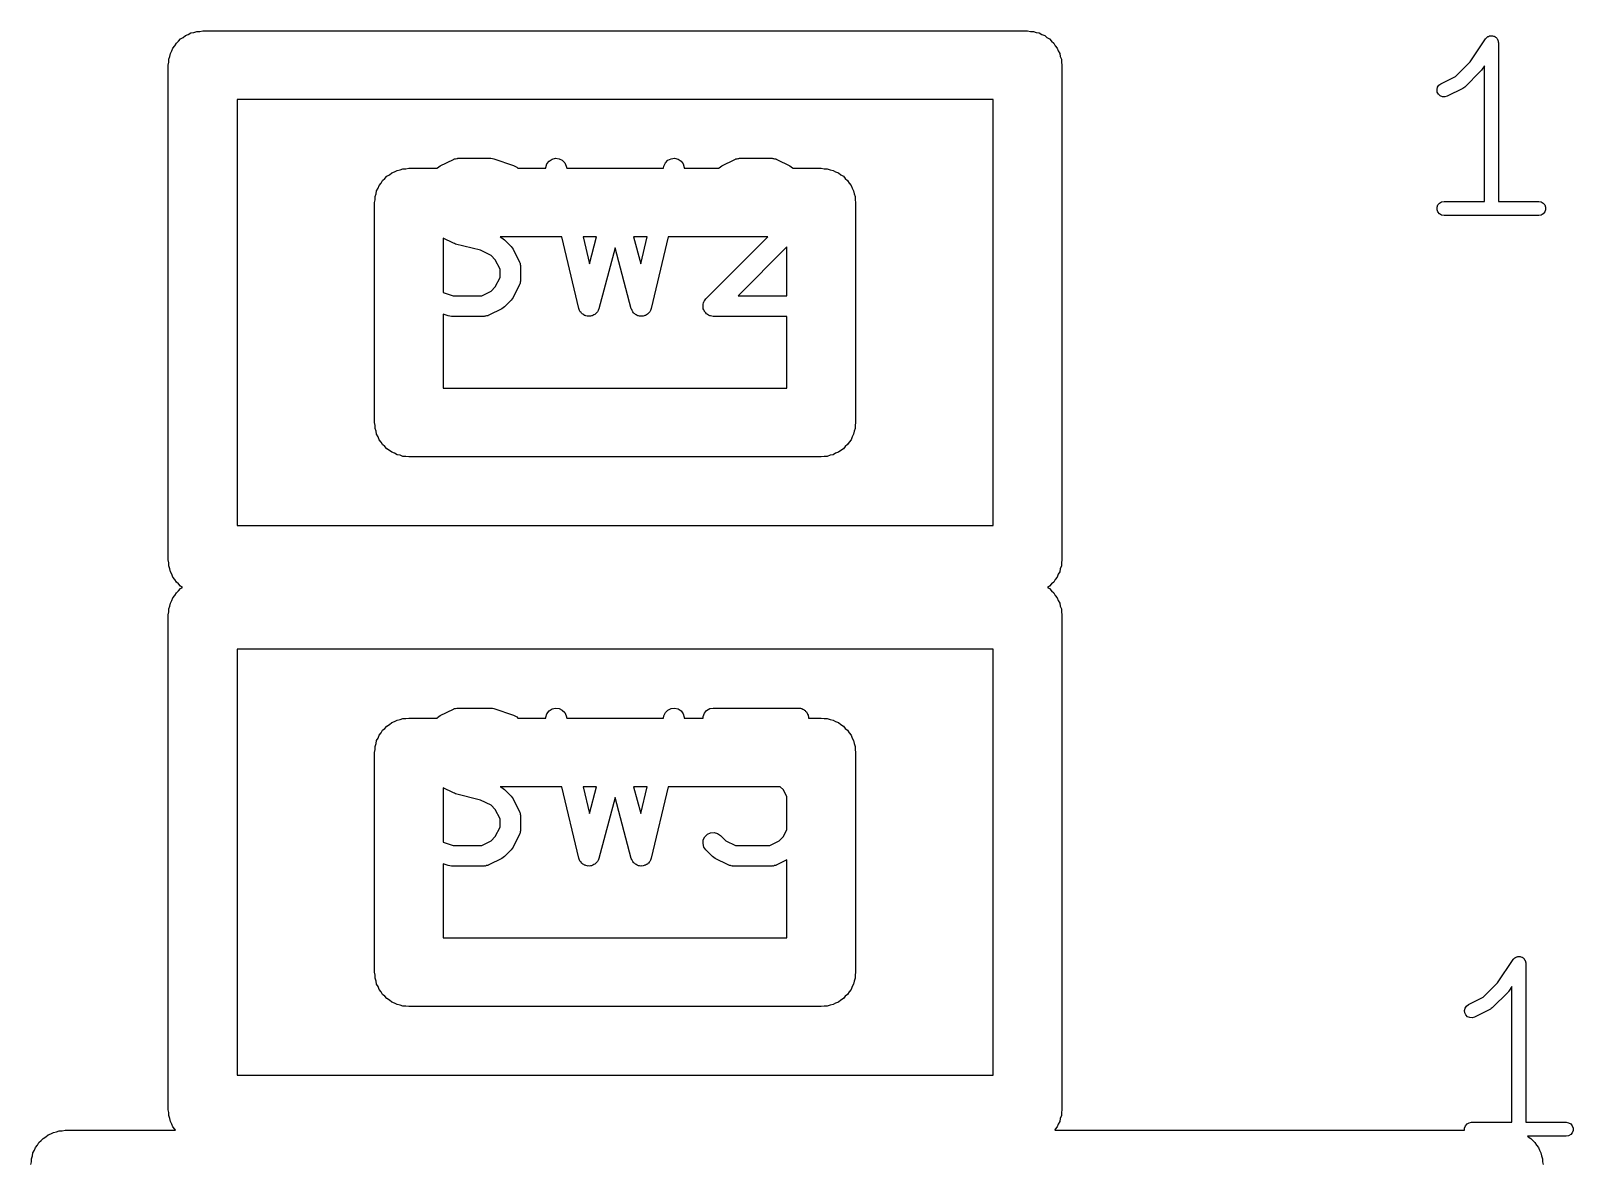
# Model space of a CAD drawing. Extents: x -2 to 76, y -93 to 7.
# Drawn here: x 0.25 to 11.47, y -64.18 to -55.95 of the extents above; entities that cross this region are included whole.
import ezdxf

# ---------------------------------------------------------------- set-up
doc = ezdxf.new("R2010")
doc.units = 0
doc.header["$MEASUREMENT"] = 0
doc.layers.add('BLACK', color=7, linetype='CONTINUOUS')

msp = doc.modelspace()

# ---------------------------------------------------------------- linework, layer by layer
at = {"layer": 'Black'}
for p, q in [((1.35825, -55.9976), (1.375, -55.9835)), ((1.375, -55.9835), (1.39555, -55.976)), ((1.39555, -55.976), (1.41449, -55.9651)), ((1.41449, -55.9651), (1.43603, -55.9613)), ((1.43603, -55.9613), (1.45659, -55.9538)), ((1.45659, -55.9538), (1.47846, -55.9538)), ((1.47846, -55.9538), (1.5, -55.95)), ((1.5, -55.95), (7.5, -55.95)), ((7.5, -55.95), (7.52154, -55.9538)), ((7.52154, -55.9538), (7.54341, -55.9538)), ((7.54341, -55.9538), (7.56397, -55.9613)), ((7.56397, -55.9613), (7.5855, -55.9651)), ((7.5855, -55.9651), (7.60445, -55.976)), ((7.60445, -55.976), (7.625, -55.9835)), ((7.625, -55.9835), (7.64175, -55.9976)), ((1.26508, -56.1145), (1.27601, -56.0956)), ((1.27601, -56.0956), (1.28349, -56.075)), ((1.28349, -56.075), (1.29755, -56.0582)), ((1.29755, -56.0582), (1.30849, -56.0393)), ((1.30849, -56.0393), (1.32524, -56.0252)), ((1.32524, -56.0252), (1.3393, -56.0085)), ((1.3393, -56.0085), (1.35825, -55.9976)), ((7.64175, -55.9976), (7.6607, -56.0085)), ((7.6607, -56.0085), (7.67476, -56.0252)), ((7.67476, -56.0252), (7.69151, -56.0393)), ((7.69151, -56.0393), (7.70245, -56.0582)), ((7.70245, -56.0582), (7.71651, -56.075)), ((7.71651, -56.075), (7.72399, -56.0956)), ((7.72399, -56.0956), (7.73492, -56.1145)), ((10.7201, -56.176), (10.8323, -56.0079)), ((10.8323, -56.0079), (10.8342, -56.0058)), ((10.8342, -56.0058), (10.8356, -56.0034)), ((10.8356, -56.0034), (10.8403, -55.9995)), ((10.8403, -55.9995), (10.8444, -55.9951)), ((10.8444, -55.9951), (10.847, -55.9939)), ((10.847, -55.9939), (10.8491, -55.9921)), ((10.8491, -55.9921), (10.8548, -55.99)), ((10.8548, -55.99), (10.8603, -55.9873)), ((10.8603, -55.9873), (10.8631, -55.987)), ((10.8631, -55.987), (10.8657, -55.986)), ((10.8657, -55.986), (10.8718, -55.986)), ((10.8718, -55.986), (10.8778, -55.9854)), ((10.8778, -55.9854), (10.8805, -55.986)), ((10.8805, -55.986), (10.8833, -55.986)), ((10.8833, -55.986), (10.889, -55.9881)), ((10.889, -55.9881), (10.8949, -55.9895)), ((10.8949, -55.9895), (10.8973, -55.9911)), ((10.8973, -55.9911), (10.8999, -55.9921)), ((10.8999, -55.9921), (10.9046, -55.996)), ((10.9046, -55.996), (10.9096, -55.9993)), ((10.9096, -55.9993), (10.9113, -56.0016)), ((10.9113, -56.0016), (10.9134, -56.0034)), ((10.9134, -56.0034), (10.9165, -56.0086)), ((10.9165, -56.0086), (10.9201, -56.0135)), ((10.9201, -56.0135), (10.9209, -56.0162)), ((10.9209, -56.0162), (10.9223, -56.0187)), ((10.9223, -56.0187), (10.9233, -56.0246)), ((10.9233, -56.0246), (10.925, -56.0305)), ((10.925, -56.0305), (10.9248, -56.0333)), ((10.9248, -56.0333), (10.9253, -56.036)), ((10.9253, -56.036), (10.9253, -57.1917)), ((1.25, -56.2), (1.2538, -56.1785)), ((1.25, -59.8), (1.25, -56.2)), ((1.2538, -56.1566), (1.26128, -56.136)), ((1.2538, -56.1785), (1.2538, -56.1566)), ((1.26128, -56.136), (1.26508, -56.1145)), ((7.73492, -56.1145), (7.73872, -56.136)), ((7.73872, -56.136), (7.7462, -56.1566)), ((7.7462, -56.1566), (7.7462, -56.1785)), ((7.7462, -56.1785), (7.75, -56.2)), ((7.75, -56.2), (7.75, -59.8)), ((10.6146, -56.2816), (10.7201, -56.176)), ((10.8237, -56.2038), (10.8019, -56.2366)), ((10.8237, -57.1917), (10.8237, -56.2038)), ((10.5071, -56.3353), (10.6146, -56.2816)), ((10.7955, -56.2443), (10.6806, -56.3592)), ((10.7984, -56.2402), (10.7955, -56.2443)), ((10.8019, -56.2366), (10.7984, -56.2402)), ((10.4791, -56.3777), (10.4832, -56.3606)), ((10.4811, -56.3952), (10.4791, -56.3777)), ((10.489, -56.411), (10.4811, -56.3952)), ((10.4832, -56.3606), (10.4929, -56.3458)), ((10.5018, -56.4232), (10.489, -56.411)), ((10.4929, -56.3458), (10.5071, -56.3353)), ((10.518, -56.4302), (10.5018, -56.4232)), ((10.5356, -56.4312), (10.518, -56.4302)), ((10.5525, -56.4262), (10.5356, -56.4312)), ((10.6674, -56.3687), (10.5525, -56.4262)), ((10.674, -56.3639), (10.6674, -56.3687)), ((10.6806, -56.3592), (10.674, -56.3639)), ((1.75, -56.45), (1.75, -59.55)), ((7.25, -56.45), (1.75, -56.45)), ((7.25, -59.55), (7.25, -56.45)), ((3.33149, -56.8819), (3.34015, -56.8804)), ((3.34015, -56.8804), (3.34857, -56.8779)), ((3.34857, -56.8779), (3.35288, -56.8781)), ((3.35288, -56.8781), (3.35714, -56.8774)), ((3.35714, -56.8774), (3.59524, -56.8774)), ((3.59524, -56.8774), (3.60708, -56.8795)), ((3.60708, -56.8795), (3.61896, -56.8812)), ((3.61896, -56.8812), (3.76181, -56.9288)), ((4.04165, -56.8835), (4.06699, -56.8775)), ((4.06699, -56.8775), (4.09286, -56.8805)), ((4.09286, -56.8805), (4.11615, -56.8922)), ((4.88385, -56.8922), (4.90714, -56.8805)), ((4.90714, -56.8805), (4.93301, -56.8775)), ((4.93301, -56.8775), (4.95835, -56.8835)), ((5.37911, -56.8819), (5.38777, -56.8804)), ((5.38777, -56.8804), (5.39619, -56.8779)), ((5.39619, -56.8779), (5.4005, -56.8781)), ((5.4005, -56.8781), (5.40476, -56.8774)), ((5.40476, -56.8774), (5.64286, -56.8774)), ((5.64286, -56.8774), (5.64712, -56.8781)), ((5.64712, -56.8781), (5.65143, -56.8779)), ((5.65143, -56.8779), (5.65985, -56.8804)), ((5.65985, -56.8804), (5.66851, -56.8819)), ((2.85825, -56.9976), (2.875, -56.9835)), ((2.875, -56.9835), (2.89555, -56.976)), ((2.89555, -56.976), (2.9145, -56.9651)), ((2.9145, -56.9651), (2.93603, -56.9613)), ((2.93603, -56.9613), (2.95659, -56.9538)), ((2.95659, -56.9538), (2.97846, -56.9538)), ((2.97846, -56.9538), (3, -56.95)), ((3, -56.95), (3.20584, -56.95)), ((3.20584, -56.95), (3.20887, -56.947)), ((3.20887, -56.947), (3.21871, -56.9401)), ((3.21871, -56.9401), (3.22836, -56.9329)), ((3.22836, -56.9329), (3.3236, -56.8853)), ((3.3236, -56.8853), (3.32775, -56.8841)), ((3.32775, -56.8841), (3.33149, -56.8819)), ((3.76181, -56.9288), (3.78472, -56.9413)), ((3.78472, -56.9413), (3.79248, -56.95)), ((3.79248, -56.95), (3.9973, -56.95)), ((3.99693, -56.9437), (4.00437, -56.9188)), ((3.9973, -56.95), (3.99693, -56.9437)), ((4.00437, -56.9188), (4.0199, -56.8979)), ((4.0199, -56.8979), (4.04165, -56.8835)), ((4.11615, -56.8922), (4.13405, -56.9111)), ((4.13405, -56.9111), (4.14439, -56.935)), ((4.14439, -56.935), (4.14796, -56.95)), ((4.14796, -56.95), (4.85204, -56.95)), ((4.85204, -56.95), (4.85561, -56.935)), ((4.85561, -56.935), (4.86595, -56.9111)), ((4.86595, -56.9111), (4.88385, -56.8922)), ((4.95835, -56.8835), (4.9801, -56.8979)), ((4.9801, -56.8979), (4.99563, -56.9188)), ((4.99563, -56.9188), (5.00307, -56.9437)), ((5.00307, -56.9437), (5.0027, -56.95)), ((5.0027, -56.95), (5.25346, -56.95)), ((5.25346, -56.95), (5.25649, -56.947)), ((5.25649, -56.947), (5.26633, -56.9401)), ((5.26633, -56.9401), (5.27598, -56.9329)), ((5.27598, -56.9329), (5.37122, -56.8853)), ((5.37122, -56.8853), (5.37536, -56.8841)), ((5.37536, -56.8841), (5.37911, -56.8819)), ((5.66851, -56.8819), (5.67226, -56.8841)), ((5.67226, -56.8841), (5.6764, -56.8853)), ((5.6764, -56.8853), (5.77164, -56.9329)), ((5.77164, -56.9329), (5.7813, -56.9401)), ((5.7813, -56.9401), (5.79113, -56.947)), ((5.79113, -56.947), (5.79416, -56.95)), ((5.79416, -56.95), (6, -56.95)), ((6, -56.95), (6.02154, -56.9538)), ((6.02154, -56.9538), (6.04341, -56.9538)), ((6.04341, -56.9538), (6.06397, -56.9613)), ((6.06397, -56.9613), (6.0855, -56.9651)), ((6.0855, -56.9651), (6.10445, -56.976)), ((6.10445, -56.976), (6.125, -56.9835)), ((6.125, -56.9835), (6.14175, -56.9976)), ((2.76508, -57.1145), (2.77601, -57.0956)), ((2.77601, -57.0956), (2.78349, -57.075)), ((2.78349, -57.075), (2.79755, -57.0582)), ((2.79755, -57.0582), (2.80849, -57.0393)), ((2.80849, -57.0393), (2.82524, -57.0252)), ((2.82524, -57.0252), (2.8393, -57.0085)), ((2.8393, -57.0085), (2.85825, -56.9976)), ((6.14175, -56.9976), (6.1607, -57.0085)), ((6.1607, -57.0085), (6.17476, -57.0252)), ((6.17476, -57.0252), (6.19151, -57.0393)), ((6.19151, -57.0393), (6.20245, -57.0582)), ((6.20245, -57.0582), (6.21651, -57.075)), ((6.21651, -57.075), (6.22399, -57.0956)), ((6.22399, -57.0956), (6.23492, -57.1145)), ((2.75, -57.2), (2.7538, -57.1785)), ((2.75, -58.8), (2.75, -57.2)), ((2.7538, -57.1566), (2.76128, -57.136)), ((2.7538, -57.1785), (2.7538, -57.1566)), ((2.76128, -57.136), (2.76508, -57.1145)), ((6.23492, -57.1145), (6.23872, -57.136)), ((6.23872, -57.136), (6.2462, -57.1566)), ((6.2462, -57.1566), (6.2462, -57.1785)), ((6.2462, -57.1785), (6.25, -57.2)), ((6.25, -57.2), (6.25, -58.8)), ((10.4798, -57.2337), (10.4858, -57.2171)), ((10.4858, -57.2171), (10.4972, -57.2036)), ((10.4972, -57.2036), (10.5124, -57.1948)), ((10.5124, -57.1948), (10.5298, -57.1917)), ((10.5298, -57.1917), (10.8237, -57.1917)), ((10.9253, -57.1917), (11.2192, -57.1917)), ((11.2192, -57.1917), (11.2366, -57.1948)), ((11.2366, -57.1948), (11.2519, -57.2036)), ((11.2519, -57.2036), (11.2632, -57.2171)), ((11.2632, -57.2171), (11.2693, -57.2337)), ((10.4798, -57.2514), (10.4798, -57.2337)), ((10.4858, -57.2679), (10.4798, -57.2514)), ((10.4972, -57.2815), (10.4858, -57.2679)), ((10.5124, -57.2903), (10.4972, -57.2815)), ((10.5298, -57.2933), (10.5124, -57.2903)), ((11.2192, -57.2933), (10.5298, -57.2933)), ((11.2366, -57.2903), (11.2192, -57.2933)), ((11.2519, -57.2815), (11.2366, -57.2903)), ((11.2632, -57.2679), (11.2519, -57.2815)), ((11.2693, -57.2514), (11.2632, -57.2679)), ((11.2693, -57.2337), (11.2693, -57.2514)), ((3.3236, -57.4957), (3.25, -57.4589)), ((3.25, -57.4589), (3.25, -57.8535)), ((3.33146, -57.498), (3.3236, -57.4957)), ((3.33895, -57.5013), (3.33146, -57.498)), ((3.52144, -57.547), (3.33895, -57.5013)), ((3.59843, -57.5854), (3.52144, -57.547)), ((4.11281, -57.45), (3.66294, -57.45)), ((3.66294, -57.45), (3.6764, -57.4567)), ((3.6764, -57.4567), (3.68606, -57.4639)), ((3.68606, -57.4639), (3.69589, -57.4708)), ((3.69589, -57.4708), (3.74351, -57.5184)), ((3.74351, -57.5184), (3.75039, -57.5282)), ((3.75039, -57.5282), (3.75756, -57.5379)), ((3.75756, -57.5379), (3.80518, -57.6331)), ((4.23656, -57.9698), (4.11281, -57.45)), ((4.26701, -57.45), (4.31364, -57.6459)), ((4.36587, -57.45), (4.26701, -57.45)), ((4.31364, -57.6459), (4.36587, -57.45)), ((4.5, -57.5292), (4.38199, -57.9717)), ((4.61801, -57.9717), (4.5, -57.5292)), ((4.63413, -57.45), (4.68636, -57.6459)), ((4.73299, -57.45), (4.63413, -57.45)), ((4.68636, -57.6459), (4.73299, -57.45)), ((4.88719, -57.45), (4.76344, -57.9698)), ((5.6106, -57.45), (4.88719, -57.45)), ((5.16125, -57.8993), (5.6106, -57.45)), ((5.75, -57.5227), (5.39535, -57.8774)), ((5.75, -57.8774), (5.75, -57.5227)), ((3.62884, -57.6159), (3.59843, -57.5854)), ((3.6631, -57.6844), (3.62884, -57.6159)), ((3.80518, -57.6331), (3.80641, -57.6373)), ((3.80641, -57.6373), (3.80857, -57.641)), ((3.80857, -57.641), (3.8101, -57.6497)), ((3.8101, -57.6497), (3.8126, -57.6581)), ((3.8126, -57.6581), (3.81234, -57.6624)), ((3.81234, -57.6624), (3.8131, -57.6667)), ((3.8131, -57.6667), (3.8131, -57.7619)), ((3.62884, -57.8127), (3.6631, -57.7442)), ((3.6631, -57.7442), (3.6631, -57.6844)), ((3.8101, -57.7789), (3.80857, -57.7876)), ((3.8126, -57.7705), (3.8101, -57.7789)), ((3.8131, -57.7619), (3.81234, -57.7662)), ((3.81234, -57.7662), (3.8126, -57.7705)), ((3.25, -57.8535), (3.32169, -57.8774)), ((3.32169, -57.8774), (3.52991, -57.8774)), ((3.52991, -57.8774), (3.59843, -57.8431)), ((3.59843, -57.8431), (3.62884, -57.8127)), ((3.75756, -57.8907), (3.75039, -57.9003)), ((3.80518, -57.7954), (3.75756, -57.8907)), ((3.80641, -57.7913), (3.80518, -57.7954)), ((3.80857, -57.7876), (3.80641, -57.7913)), ((5.39535, -57.8774), (5.75, -57.8774)), ((3.6764, -57.9718), (3.58116, -58.0195)), ((3.68606, -57.9647), (3.6764, -57.9718)), ((3.69589, -57.9578), (3.68606, -57.9647)), ((3.74351, -57.9102), (3.69589, -57.9578)), ((3.75039, -57.9003), (3.74351, -57.9102)), ((4.2396, -57.9768), (4.23656, -57.9698)), ((4.24159, -57.9842), (4.2396, -57.9768)), ((4.24473, -57.9886), (4.24159, -57.9842)), ((4.2469, -57.9937), (4.24473, -57.9886)), ((4.25216, -57.9992), (4.2469, -57.9937)), ((4.25655, -58.0055), (4.25216, -57.9992)), ((4.36561, -58.0007), (4.36105, -58.0069)), ((4.37101, -57.9953), (4.36561, -58.0007)), ((4.37332, -57.9904), (4.37101, -57.9953)), ((4.37658, -57.986), (4.37332, -57.9904)), ((4.37877, -57.9786), (4.37658, -57.986)), ((4.38199, -57.9717), (4.37877, -57.9786)), ((4.62123, -57.9786), (4.61801, -57.9717)), ((4.62342, -57.986), (4.62123, -57.9786)), ((4.62668, -57.9904), (4.62342, -57.986)), ((4.62899, -57.9953), (4.62668, -57.9904)), ((4.63439, -58.0007), (4.62899, -57.9953)), ((4.63895, -58.0069), (4.63439, -58.0007)), ((4.74784, -57.9992), (4.74345, -58.0055)), ((4.7531, -57.9937), (4.74784, -57.9992)), ((4.75527, -57.9886), (4.7531, -57.9937)), ((4.75841, -57.9842), (4.75527, -57.9886)), ((4.7604, -57.9768), (4.75841, -57.9842)), ((4.76344, -57.9698), (4.7604, -57.9768)), ((5.13957, -57.9458), (5.14042, -57.9427)), ((5.14042, -57.9556), (5.13957, -57.9458)), ((5.14042, -57.9394), (5.14378, -57.9301)), ((5.14042, -57.9427), (5.14042, -57.9394)), ((5.14042, -57.9654), (5.14042, -57.9556)), ((5.14155, -57.9685), (5.14042, -57.9654)), ((5.14184, -57.9718), (5.14155, -57.9685)), ((5.14598, -57.9807), (5.14184, -57.9718)), ((5.14378, -57.9301), (5.14631, -57.9207)), ((5.14933, -57.9899), (5.14598, -57.9807)), ((5.14631, -57.9207), (5.1482, -57.918)), ((5.1482, -57.918), (5.14933, -57.9149)), ((5.14933, -57.9149), (5.15563, -57.9074)), ((5.15145, -57.9924), (5.14933, -57.9899)), ((5.15285, -57.9954), (5.15145, -57.9924)), ((5.15978, -58.0023), (5.15285, -57.9954)), ((5.15563, -57.9074), (5.16125, -57.8993)), ((5.16608, -58.0098), (5.15978, -58.0023)), ((3.28581, -58.0235), (3.25, -58.0116)), ((3.25, -58.0116), (3.25, -58.55)), ((3.29769, -58.0253), (3.28581, -58.0235)), ((3.30952, -58.0274), (3.29769, -58.0253)), ((3.54762, -58.0274), (3.30952, -58.0274)), ((3.55188, -58.0266), (3.54762, -58.0274)), ((3.55619, -58.0269), (3.55188, -58.0266)), ((3.56461, -58.0244), (3.55619, -58.0269)), ((3.57327, -58.0229), (3.56461, -58.0244)), ((3.57702, -58.0207), (3.57327, -58.0229)), ((3.58116, -58.0195), (3.57702, -58.0207)), ((4.26104, -58.0086), (4.25655, -58.0055)), ((4.2648, -58.0126), (4.26104, -58.0086)), ((4.27163, -58.016), (4.2648, -58.0126)), ((4.27791, -58.0204), (4.27163, -58.016)), ((4.2832, -58.0218), (4.27791, -58.0204)), ((4.28809, -58.0243), (4.2832, -58.0218)), ((4.29569, -58.0251), (4.28809, -58.0243)), ((4.30308, -58.0271), (4.29569, -58.0251)), ((4.30853, -58.0266), (4.30308, -58.0271)), ((4.31396, -58.0272), (4.30853, -58.0266)), ((4.32141, -58.0255), (4.31396, -58.0272)), ((4.32902, -58.0248), (4.32141, -58.0255)), ((4.33397, -58.0225), (4.32902, -58.0248)), ((4.3393, -58.0212), (4.33397, -58.0225)), ((4.34569, -58.017), (4.3393, -58.0212)), ((4.35262, -58.0138), (4.34569, -58.017)), ((4.35648, -58.0099), (4.35262, -58.0138)), ((4.36105, -58.0069), (4.35648, -58.0099)), ((4.64352, -58.0099), (4.63895, -58.0069)), ((4.64739, -58.0138), (4.64352, -58.0099)), ((4.65431, -58.017), (4.64739, -58.0138)), ((4.6607, -58.0212), (4.65431, -58.017)), ((4.66602, -58.0225), (4.6607, -58.0212)), ((4.67098, -58.0248), (4.66602, -58.0225)), ((4.6786, -58.0255), (4.67098, -58.0248)), ((4.68604, -58.0272), (4.6786, -58.0255)), ((4.69147, -58.0266), (4.68604, -58.0272)), ((4.69692, -58.0271), (4.69147, -58.0266)), ((4.70432, -58.0251), (4.69692, -58.0271)), ((4.71191, -58.0243), (4.70432, -58.0251)), ((4.7168, -58.0218), (4.71191, -58.0243)), ((4.72209, -58.0204), (4.7168, -58.0218)), ((4.72837, -58.016), (4.72209, -58.0204)), ((4.7352, -58.0126), (4.72837, -58.016)), ((4.73895, -58.0086), (4.7352, -58.0126)), ((4.74345, -58.0055), (4.73895, -58.0086)), ((5.16893, -58.0115), (5.16608, -58.0098)), ((5.17127, -58.0138), (5.16893, -58.0115)), ((5.18015, -58.018), (5.17127, -58.0138)), ((5.18863, -58.0229), (5.18015, -58.018)), ((5.19188, -58.0234), (5.18863, -58.0229)), ((5.19487, -58.0248), (5.19188, -58.0234)), ((5.20464, -58.0257), (5.19487, -58.0248)), ((5.21429, -58.0274), (5.20464, -58.0257)), ((5.75, -58.0274), (5.21429, -58.0274)), ((5.75, -58.55), (5.75, -58.0274)), ((3.25, -58.55), (5.75, -58.55)), ((2.7538, -58.8215), (2.75, -58.8)), ((2.7538, -58.8434), (2.7538, -58.8215)), ((2.76128, -58.864), (2.7538, -58.8434)), ((2.76508, -58.8855), (2.76128, -58.864)), ((2.77601, -58.9044), (2.76508, -58.8855)), ((6.23492, -58.8855), (6.22399, -58.9044)), ((6.23872, -58.864), (6.23492, -58.8855)), ((6.2462, -58.8434), (6.23872, -58.864)), ((6.25, -58.8), (6.2462, -58.8215)), ((6.2462, -58.8215), (6.2462, -58.8434)), ((2.78349, -58.925), (2.77601, -58.9044)), ((2.79755, -58.9418), (2.78349, -58.925)), ((2.80849, -58.9607), (2.79755, -58.9418)), ((2.82524, -58.9748), (2.80849, -58.9607)), ((2.8393, -58.9915), (2.82524, -58.9748)), ((2.85825, -59.0024), (2.8393, -58.9915)), ((2.875, -59.0165), (2.85825, -59.0024)), ((6.14175, -59.0024), (6.125, -59.0165)), ((6.1607, -58.9915), (6.14175, -59.0024)), ((6.17476, -58.9748), (6.1607, -58.9915)), ((6.19151, -58.9607), (6.17476, -58.9748)), ((6.20245, -58.9418), (6.19151, -58.9607)), ((6.21651, -58.925), (6.20245, -58.9418)), ((6.22399, -58.9044), (6.21651, -58.925)), ((2.89555, -59.024), (2.875, -59.0165)), ((2.9145, -59.0349), (2.89555, -59.024)), ((2.93603, -59.0387), (2.9145, -59.0349)), ((2.95659, -59.0462), (2.93603, -59.0387)), ((2.97846, -59.0462), (2.95659, -59.0462)), ((3, -59.05), (2.97846, -59.0462)), ((6, -59.05), (3, -59.05)), ((6.02154, -59.0462), (6, -59.05)), ((6.04341, -59.0462), (6.02154, -59.0462)), ((6.06397, -59.0387), (6.04341, -59.0462)), ((6.0855, -59.0349), (6.06397, -59.0387)), ((6.10445, -59.024), (6.0855, -59.0349)), ((6.125, -59.0165), (6.10445, -59.024)), ((1.75, -59.55), (7.25, -59.55)), ((1.2538, -59.8215), (1.25, -59.8)), ((1.2538, -59.8434), (1.2538, -59.8215)), ((1.26128, -59.864), (1.2538, -59.8434)), ((1.26508, -59.8855), (1.26128, -59.864)), ((1.27601, -59.9044), (1.26508, -59.8855)), ((1.28349, -59.925), (1.27601, -59.9044)), ((7.72399, -59.9044), (7.71651, -59.925)), ((7.73492, -59.8855), (7.72399, -59.9044)), ((7.73872, -59.864), (7.73492, -59.8855)), ((7.7462, -59.8434), (7.73872, -59.864)), ((7.75, -59.8), (7.7462, -59.8215)), ((7.7462, -59.8215), (7.7462, -59.8434)), ((1.29755, -59.9418), (1.28349, -59.925)), ((1.30849, -59.9607), (1.29755, -59.9418)), ((1.32524, -59.9748), (1.30849, -59.9607)), ((1.3393, -59.9915), (1.32524, -59.9748)), ((1.32524, -60.0252), (1.3393, -60.0085)), ((1.35401, -60), (1.3393, -59.9915)), ((1.3393, -60.0085), (1.35401, -60)), ((7.6607, -59.9915), (7.64599, -60)), ((7.64599, -60), (7.6607, -60.0085)), ((7.67476, -59.9748), (7.6607, -59.9915)), ((7.6607, -60.0085), (7.67476, -60.0252)), ((7.69151, -59.9607), (7.67476, -59.9748)), ((7.70245, -59.9418), (7.69151, -59.9607)), ((7.71651, -59.925), (7.70245, -59.9418)), ((1.26128, -60.136), (1.26508, -60.1145)), ((1.26508, -60.1145), (1.27601, -60.0956)), ((1.27601, -60.0956), (1.28349, -60.075)), ((1.28349, -60.075), (1.29755, -60.0582)), ((1.29755, -60.0582), (1.30849, -60.0393)), ((1.30849, -60.0393), (1.32524, -60.0252)), ((7.67476, -60.0252), (7.69151, -60.0393)), ((7.69151, -60.0393), (7.70245, -60.0582)), ((7.70245, -60.0582), (7.71651, -60.075)), ((7.71651, -60.075), (7.72399, -60.0956)), ((7.72399, -60.0956), (7.73492, -60.1145)), ((7.73492, -60.1145), (7.73872, -60.136)), ((1.25, -60.2), (1.2538, -60.1785)), ((1.25, -63.8), (1.25, -60.2)), ((1.2538, -60.1566), (1.26128, -60.136)), ((1.2538, -60.1785), (1.2538, -60.1566)), ((7.73872, -60.136), (7.7462, -60.1566)), ((7.7462, -60.1566), (7.7462, -60.1785)), ((7.7462, -60.1785), (7.75, -60.2)), ((7.75, -60.2), (7.75, -63.8)), ((1.75, -60.45), (1.75, -63.55)), ((7.25, -60.45), (1.75, -60.45)), ((7.25, -63.55), (7.25, -60.45)), ((3.22836, -60.9329), (3.3236, -60.8853)), ((3.3236, -60.8853), (3.32775, -60.8841)), ((3.32775, -60.8841), (3.33149, -60.8819)), ((3.33149, -60.8819), (3.34015, -60.8804)), ((3.34015, -60.8804), (3.34857, -60.8779)), ((3.34857, -60.8779), (3.35288, -60.8781)), ((3.35288, -60.8781), (3.35714, -60.8774)), ((3.35714, -60.8774), (3.59524, -60.8774)), ((3.59524, -60.8774), (3.60708, -60.8795)), ((3.60708, -60.8795), (3.61896, -60.8812)), ((3.61896, -60.8812), (3.76181, -60.9288)), ((3.99693, -60.9437), (4.00437, -60.9188)), ((4.00437, -60.9188), (4.0199, -60.8979)), ((4.0199, -60.8979), (4.04165, -60.8835)), ((4.04165, -60.8835), (4.06699, -60.8775)), ((4.06699, -60.8775), (4.09286, -60.8805)), ((4.09286, -60.8805), (4.11615, -60.8922)), ((4.11615, -60.8922), (4.13405, -60.9111)), ((4.13405, -60.9111), (4.14439, -60.935)), ((4.85561, -60.935), (4.86595, -60.9111)), ((4.86595, -60.9111), (4.88385, -60.8922)), ((4.88385, -60.8922), (4.90714, -60.8805)), ((4.90714, -60.8805), (4.93301, -60.8775)), ((4.93301, -60.8775), (4.95835, -60.8835)), ((4.95835, -60.8835), (4.9801, -60.8979)), ((4.9801, -60.8979), (4.99563, -60.9188)), ((4.99563, -60.9188), (5.00307, -60.9437)), ((5.14042, -60.9394), (5.14933, -60.9149)), ((5.14933, -60.9149), (5.16608, -60.8949)), ((5.16608, -60.8949), (5.18863, -60.8819)), ((5.18863, -60.8819), (5.21429, -60.8774)), ((5.21429, -60.8774), (5.83333, -60.8774)), ((5.83333, -60.8774), (5.84055, -60.8787)), ((5.84055, -60.8787), (5.84788, -60.8788)), ((5.84788, -60.8788), (5.85329, -60.8809)), ((5.85329, -60.8809), (5.85899, -60.8819)), ((5.85899, -60.8819), (5.86533, -60.8856)), ((5.86533, -60.8856), (5.87217, -60.8882)), ((5.87217, -60.8882), (5.87653, -60.892)), ((5.87653, -60.892), (5.88154, -60.8949)), ((5.88154, -60.8949), (5.88625, -60.9005)), ((5.88625, -60.9005), (5.89177, -60.9054)), ((5.89177, -60.9054), (5.89457, -60.9104)), ((5.89457, -60.9104), (5.89829, -60.9149)), ((5.89829, -60.9149), (5.90079, -60.9218)), ((2.80849, -61.0393), (2.82524, -61.0252)), ((2.82524, -61.0252), (2.8393, -61.0085)), ((2.8393, -61.0085), (2.85825, -60.9976)), ((2.85825, -60.9976), (2.875, -60.9835)), ((2.875, -60.9835), (2.89555, -60.976)), ((2.89555, -60.976), (2.9145, -60.9651)), ((2.9145, -60.9651), (2.93603, -60.9613)), ((2.93603, -60.9613), (2.95659, -60.9538)), ((2.95659, -60.9538), (2.97846, -60.9538)), ((2.97846, -60.9538), (3, -60.95)), ((3, -60.95), (3.20584, -60.95)), ((3.20584, -60.95), (3.20887, -60.947)), ((3.20887, -60.947), (3.21871, -60.9401)), ((3.21871, -60.9401), (3.22836, -60.9329)), ((3.76181, -60.9288), (3.78472, -60.9413)), ((3.78472, -60.9413), (3.79248, -60.95)), ((3.79248, -60.95), (3.9973, -60.95)), ((3.9973, -60.95), (3.99693, -60.9437)), ((4.14439, -60.935), (4.14796, -60.95)), ((4.14796, -60.95), (4.85204, -60.95)), ((4.85204, -60.95), (4.85561, -60.935)), ((5.00307, -60.9437), (5.0027, -60.95)), ((5.0027, -60.95), (5.14042, -60.95)), ((5.14042, -60.95), (5.14042, -60.9394)), ((5.90079, -60.9218), (5.90433, -60.9282)), ((5.90433, -60.9282), (5.90521, -60.9339)), ((5.90521, -60.9339), (5.90719, -60.9394)), ((5.90719, -60.9394), (5.90719, -60.9467)), ((5.90719, -60.9467), (5.90771, -60.95)), ((5.90771, -60.95), (6, -60.95)), ((6, -60.95), (6.02154, -60.9538)), ((6.02154, -60.9538), (6.04341, -60.9538)), ((6.04341, -60.9538), (6.06397, -60.9613)), ((6.06397, -60.9613), (6.0855, -60.9651)), ((6.0855, -60.9651), (6.10445, -60.976)), ((6.10445, -60.976), (6.125, -60.9835)), ((6.125, -60.9835), (6.14175, -60.9976)), ((6.14175, -60.9976), (6.1607, -61.0085)), ((6.1607, -61.0085), (6.17476, -61.0252)), ((6.17476, -61.0252), (6.19151, -61.0393)), ((2.7538, -61.1566), (2.76128, -61.136)), ((2.76128, -61.136), (2.76508, -61.1145)), ((2.76508, -61.1145), (2.77601, -61.0956)), ((2.77601, -61.0956), (2.78349, -61.075)), ((2.78349, -61.075), (2.79755, -61.0582)), ((2.79755, -61.0582), (2.80849, -61.0393)), ((6.19151, -61.0393), (6.20245, -61.0582)), ((6.20245, -61.0582), (6.21651, -61.075)), ((6.21651, -61.075), (6.22399, -61.0956)), ((6.22399, -61.0956), (6.23492, -61.1145)), ((6.23492, -61.1145), (6.23872, -61.136)), ((6.23872, -61.136), (6.2462, -61.1566)), ((2.75, -61.2), (2.7538, -61.1785)), ((2.75, -62.8), (2.75, -61.2)), ((2.7538, -61.1785), (2.7538, -61.1566)), ((6.2462, -61.1566), (6.2462, -61.1785)), ((6.2462, -61.1785), (6.25, -61.2)), ((6.25, -61.2), (6.25, -62.8)), ((3.3236, -61.4957), (3.25, -61.4589)), ((3.25, -61.4589), (3.25, -61.8535)), ((4.11281, -61.45), (3.66294, -61.45)), ((3.66294, -61.45), (3.6764, -61.4567)), ((3.6764, -61.4567), (3.68606, -61.4639)), ((3.68606, -61.4639), (3.69589, -61.4708)), ((3.69589, -61.4708), (3.74351, -61.5184)), ((4.23656, -61.9698), (4.11281, -61.45)), ((4.26701, -61.45), (4.31364, -61.6459)), ((4.36587, -61.45), (4.26701, -61.45)), ((4.31364, -61.6459), (4.36587, -61.45)), ((4.63413, -61.45), (4.68636, -61.6459)), ((4.73299, -61.45), (4.63413, -61.45)), ((4.68636, -61.6459), (4.73299, -61.45)), ((4.88719, -61.45), (4.76344, -61.9698)), ((5.70108, -61.45), (4.88719, -61.45)), ((5.72408, -61.473), (5.70108, -61.45)), ((5.75, -61.5248), (5.72408, -61.473)), ((3.33146, -61.498), (3.3236, -61.4957)), ((3.33895, -61.5013), (3.33146, -61.498)), ((3.52144, -61.547), (3.33895, -61.5013)), ((3.59843, -61.5854), (3.52144, -61.547)), ((3.62884, -61.6159), (3.59843, -61.5854)), ((3.74351, -61.5184), (3.75039, -61.5282)), ((3.75039, -61.5282), (3.75756, -61.5379)), ((3.75756, -61.5379), (3.80518, -61.6331)), ((4.5, -61.5292), (4.38199, -61.9717)), ((4.61801, -61.9717), (4.5, -61.5292)), ((5.75, -61.7609), (5.75, -61.5248)), ((3.6631, -61.6844), (3.62884, -61.6159)), ((3.6631, -61.7442), (3.6631, -61.6844)), ((3.80518, -61.6331), (3.80641, -61.6373)), ((3.80641, -61.6373), (3.80857, -61.641)), ((3.80857, -61.641), (3.8101, -61.6497)), ((3.8101, -61.6497), (3.8126, -61.6581)), ((3.8126, -61.6581), (3.81234, -61.6624)), ((3.81234, -61.6624), (3.8131, -61.6667)), ((3.8131, -61.6667), (3.8131, -61.7619)), ((3.59843, -61.8431), (3.62884, -61.8127)), ((3.62884, -61.8127), (3.6631, -61.7442)), ((3.80518, -61.7954), (3.75756, -61.8907)), ((3.80641, -61.7913), (3.80518, -61.7954)), ((3.80857, -61.7876), (3.80641, -61.7913)), ((3.8101, -61.7789), (3.80857, -61.7876)), ((3.8126, -61.7705), (3.8101, -61.7789)), ((3.8131, -61.7619), (3.81234, -61.7662)), ((3.81234, -61.7662), (3.8126, -61.7705)), ((5.14184, -61.8377), (5.15285, -61.8141)), ((5.15285, -61.8141), (5.17127, -61.7957)), ((5.17127, -61.7957), (5.19487, -61.7847)), ((5.19487, -61.7847), (5.22082, -61.7824)), ((5.22082, -61.7824), (5.24598, -61.7892)), ((5.24598, -61.7892), (5.26732, -61.8041)), ((5.26732, -61.8041), (5.30633, -61.8431)), ((5.69367, -61.8431), (5.72408, -61.8127)), ((5.72408, -61.8127), (5.75, -61.7609)), ((3.25, -61.8535), (3.32169, -61.8774)), ((3.32169, -61.8774), (3.52991, -61.8774)), ((3.52991, -61.8774), (3.59843, -61.8431)), ((3.74351, -61.9102), (3.69589, -61.9578)), ((3.75039, -61.9003), (3.74351, -61.9102)), ((3.75756, -61.8907), (3.75039, -61.9003)), ((5.13957, -61.8637), (5.14184, -61.8377)), ((5.14631, -61.8888), (5.13957, -61.8637)), ((5.16125, -61.9102), (5.14631, -61.8888)), ((5.20887, -61.9578), (5.16125, -61.9102)), ((5.30633, -61.8431), (5.37485, -61.8774)), ((5.37485, -61.8774), (5.62515, -61.8774)), ((5.62515, -61.8774), (5.69367, -61.8431)), ((3.28581, -62.0235), (3.25, -62.0116)), ((3.25, -62.0116), (3.25, -62.55)), ((3.29769, -62.0253), (3.28581, -62.0235)), ((3.30952, -62.0274), (3.29769, -62.0253)), ((3.54762, -62.0274), (3.30952, -62.0274)), ((3.55188, -62.0266), (3.54762, -62.0274)), ((3.55619, -62.0269), (3.55188, -62.0266)), ((3.56461, -62.0244), (3.55619, -62.0269)), ((3.57327, -62.0229), (3.56461, -62.0244)), ((3.57702, -62.0207), (3.57327, -62.0229)), ((3.58116, -62.0195), (3.57702, -62.0207)), ((3.6764, -61.9718), (3.58116, -62.0195)), ((3.68606, -61.9647), (3.6764, -61.9718)), ((3.69589, -61.9578), (3.68606, -61.9647)), ((4.2396, -61.9768), (4.23656, -61.9698)), ((4.24159, -61.9842), (4.2396, -61.9768)), ((4.24473, -61.9886), (4.24159, -61.9842)), ((4.2469, -61.9937), (4.24473, -61.9886)), ((4.25216, -61.9992), (4.2469, -61.9937)), ((4.25655, -62.0055), (4.25216, -61.9992)), ((4.26104, -62.0086), (4.25655, -62.0055)), ((4.2648, -62.0126), (4.26104, -62.0086)), ((4.27163, -62.016), (4.2648, -62.0126)), ((4.27791, -62.0204), (4.27163, -62.016)), ((4.2832, -62.0218), (4.27791, -62.0204)), ((4.28809, -62.0243), (4.2832, -62.0218)), ((4.29569, -62.0251), (4.28809, -62.0243)), ((4.30308, -62.0271), (4.29569, -62.0251)), ((4.30853, -62.0266), (4.30308, -62.0271)), ((4.31396, -62.0272), (4.30853, -62.0266)), ((4.32141, -62.0255), (4.31396, -62.0272)), ((4.32902, -62.0248), (4.32141, -62.0255)), ((4.33397, -62.0225), (4.32902, -62.0248)), ((4.3393, -62.0212), (4.33397, -62.0225)), ((4.34569, -62.017), (4.3393, -62.0212)), ((4.35262, -62.0138), (4.34569, -62.017)), ((4.35648, -62.0099), (4.35262, -62.0138)), ((4.36105, -62.0069), (4.35648, -62.0099)), ((4.36561, -62.0007), (4.36105, -62.0069)), ((4.37101, -61.9953), (4.36561, -62.0007)), ((4.37332, -61.9904), (4.37101, -61.9953)), ((4.37658, -61.986), (4.37332, -61.9904)), ((4.37877, -61.9786), (4.37658, -61.986)), ((4.38199, -61.9717), (4.37877, -61.9786)), ((4.62123, -61.9786), (4.61801, -61.9717)), ((4.62342, -61.986), (4.62123, -61.9786)), ((4.62668, -61.9904), (4.62342, -61.986)), ((4.62899, -61.9953), (4.62668, -61.9904)), ((4.63439, -62.0007), (4.62899, -61.9953)), ((4.63895, -62.0069), (4.63439, -62.0007)), ((4.64352, -62.0099), (4.63895, -62.0069)), ((4.64739, -62.0138), (4.64352, -62.0099)), ((4.65431, -62.017), (4.64739, -62.0138)), ((4.6607, -62.0212), (4.65431, -62.017)), ((4.66602, -62.0225), (4.6607, -62.0212)), ((4.67098, -62.0248), (4.66602, -62.0225)), ((4.6786, -62.0255), (4.67098, -62.0248)), ((4.68604, -62.0272), (4.6786, -62.0255)), ((4.69147, -62.0266), (4.68604, -62.0272)), ((4.69692, -62.0271), (4.69147, -62.0266)), ((4.70432, -62.0251), (4.69692, -62.0271)), ((4.71191, -62.0243), (4.70432, -62.0251)), ((4.7168, -62.0218), (4.71191, -62.0243)), ((4.72209, -62.0204), (4.7168, -62.0218)), ((4.72837, -62.016), (4.72209, -62.0204)), ((4.7352, -62.0126), (4.72837, -62.016)), ((4.73895, -62.0086), (4.7352, -62.0126)), ((4.74345, -62.0055), (4.73895, -62.0086)), ((4.74784, -61.9992), (4.74345, -62.0055)), ((4.7531, -61.9937), (4.74784, -61.9992)), ((4.75527, -61.9886), (4.7531, -61.9937)), ((4.75841, -61.9842), (4.75527, -61.9886)), ((4.7604, -61.9768), (4.75841, -61.9842)), ((4.76344, -61.9698), (4.7604, -61.9768)), ((5.21871, -61.9647), (5.20887, -61.9578)), ((5.22836, -61.9718), (5.21871, -61.9647)), ((5.3236, -62.0195), (5.22836, -61.9718)), ((5.32775, -62.0207), (5.3236, -62.0195)), ((5.33149, -62.0229), (5.32775, -62.0207)), ((5.34015, -62.0244), (5.33149, -62.0229)), ((5.34857, -62.0269), (5.34015, -62.0244)), ((5.35288, -62.0266), (5.34857, -62.0269)), ((5.35714, -62.0274), (5.35288, -62.0266)), ((5.64286, -62.0274), (5.35714, -62.0274)), ((5.64712, -62.0266), (5.64286, -62.0274)), ((5.65143, -62.0269), (5.64712, -62.0266)), ((5.65985, -62.0244), (5.65143, -62.0269)), ((5.66851, -62.0229), (5.65985, -62.0244)), ((5.67226, -62.0207), (5.66851, -62.0229)), ((5.6764, -62.0195), (5.67226, -62.0207)), ((5.75, -61.9827), (5.6764, -62.0195)), ((5.75, -62.55), (5.75, -61.9827)), ((3.25, -62.55), (5.75, -62.55)), ((10.9201, -62.876), (11.0323, -62.7079)), ((11.0323, -62.7079), (11.0342, -62.7058)), ((11.0342, -62.7058), (11.0356, -62.7034)), ((11.0356, -62.7034), (11.0403, -62.6995)), ((11.0403, -62.6995), (11.0444, -62.6951)), ((11.0444, -62.6951), (11.047, -62.6939)), ((11.047, -62.6939), (11.0491, -62.6921)), ((11.0491, -62.6921), (11.0548, -62.69)), ((11.0548, -62.69), (11.0603, -62.6873)), ((11.0603, -62.6873), (11.0631, -62.687)), ((11.0631, -62.687), (11.0657, -62.686)), ((11.0657, -62.686), (11.0718, -62.686)), ((11.0718, -62.686), (11.0778, -62.6854)), ((11.0778, -62.6854), (11.0805, -62.686)), ((11.0805, -62.686), (11.0833, -62.686)), ((11.0833, -62.686), (11.089, -62.6881)), ((11.089, -62.6881), (11.0949, -62.6895)), ((11.0949, -62.6895), (11.0973, -62.6911)), ((11.0973, -62.6911), (11.0999, -62.6921)), ((11.0999, -62.6921), (11.1046, -62.696)), ((11.1046, -62.696), (11.1096, -62.6993)), ((11.1096, -62.6993), (11.1113, -62.7016)), ((11.1113, -62.7016), (11.1134, -62.7034)), ((11.1134, -62.7034), (11.1165, -62.7086)), ((11.1165, -62.7086), (11.1201, -62.7135)), ((11.1201, -62.7135), (11.1209, -62.7162)), ((2.7538, -62.8215), (2.75, -62.8)), ((2.7538, -62.8434), (2.7538, -62.8215)), ((6.25, -62.8), (6.2462, -62.8215)), ((6.2462, -62.8215), (6.2462, -62.8434)), ((11.1209, -62.7162), (11.1223, -62.7187)), ((11.1223, -62.7187), (11.1233, -62.7246)), ((11.1233, -62.7246), (11.125, -62.7305)), ((11.125, -62.7305), (11.1248, -62.7333)), ((11.1248, -62.7333), (11.1253, -62.736)), ((11.1253, -62.736), (11.1253, -63.8917)), ((2.76128, -62.864), (2.7538, -62.8434)), ((2.76508, -62.8855), (2.76128, -62.864)), ((2.77601, -62.9044), (2.76508, -62.8855)), ((2.78349, -62.925), (2.77601, -62.9044)), ((2.79755, -62.9418), (2.78349, -62.925)), ((6.21651, -62.925), (6.20245, -62.9418)), ((6.22399, -62.9044), (6.21651, -62.925)), ((6.23492, -62.8855), (6.22399, -62.9044)), ((6.23872, -62.864), (6.23492, -62.8855)), ((6.2462, -62.8434), (6.23872, -62.864)), ((10.8146, -62.9816), (10.9201, -62.876)), ((10.9984, -62.9402), (10.9955, -62.9443)), ((11.0019, -62.9366), (10.9984, -62.9402)), ((11.0237, -62.9038), (11.0019, -62.9366)), ((11.0237, -63.8917), (11.0237, -62.9038)), ((2.80849, -62.9607), (2.79755, -62.9418)), ((2.82524, -62.9748), (2.80849, -62.9607)), ((2.8393, -62.9915), (2.82524, -62.9748)), ((2.85825, -63.0024), (2.8393, -62.9915)), ((2.875, -63.0165), (2.85825, -63.0024)), ((2.89555, -63.024), (2.875, -63.0165)), ((2.9145, -63.0349), (2.89555, -63.024)), ((2.93603, -63.0387), (2.9145, -63.0349)), ((2.95659, -63.0462), (2.93603, -63.0387)), ((2.97846, -63.0462), (2.95659, -63.0462)), ((3, -63.05), (2.97846, -63.0462)), ((6, -63.05), (3, -63.05)), ((6.02154, -63.0462), (6, -63.05)), ((6.04341, -63.0462), (6.02154, -63.0462)), ((6.06397, -63.0387), (6.04341, -63.0462)), ((6.0855, -63.0349), (6.06397, -63.0387)), ((6.10445, -63.024), (6.0855, -63.0349)), ((6.125, -63.0165), (6.10445, -63.024)), ((6.14175, -63.0024), (6.125, -63.0165)), ((6.1607, -62.9915), (6.14175, -63.0024)), ((6.17476, -62.9748), (6.1607, -62.9915)), ((6.19151, -62.9607), (6.17476, -62.9748)), ((6.20245, -62.9418), (6.19151, -62.9607)), ((10.6832, -63.0606), (10.6929, -63.0458)), ((10.6929, -63.0458), (10.7071, -63.0353)), ((10.7071, -63.0353), (10.8146, -62.9816)), ((10.9955, -62.9443), (10.8806, -63.0592)), ((10.6791, -63.0777), (10.6832, -63.0606)), ((10.6811, -63.0952), (10.6791, -63.0777)), ((10.689, -63.111), (10.6811, -63.0952)), ((10.7018, -63.1232), (10.689, -63.111)), ((10.718, -63.1302), (10.7018, -63.1232)), ((10.7356, -63.1312), (10.718, -63.1302)), ((10.7525, -63.1262), (10.7356, -63.1312)), ((10.8674, -63.0687), (10.7525, -63.1262)), ((10.874, -63.0639), (10.8674, -63.0687)), ((10.8806, -63.0592), (10.874, -63.0639)), ((1.75, -63.55), (7.25, -63.55)), ((1.2538, -63.8215), (1.25, -63.8)), ((1.2538, -63.8434), (1.2538, -63.8215)), ((7.75, -63.8), (7.7462, -63.8215)), ((7.7462, -63.8215), (7.7462, -63.8434)), ((0.47846, -63.9538), (0.5, -63.95)), ((0.5, -63.95), (1.30231, -63.95)), ((1.26128, -63.864), (1.2538, -63.8434)), ((1.26508, -63.8855), (1.26128, -63.864)), ((1.27601, -63.9044), (1.26508, -63.8855)), ((1.28349, -63.925), (1.27601, -63.9044)), ((1.29755, -63.9418), (1.28349, -63.925)), ((1.30231, -63.95), (1.29755, -63.9418)), ((7.70245, -63.9418), (7.69769, -63.95)), ((7.69769, -63.95), (10.6798, -63.95)), ((7.71651, -63.925), (7.70245, -63.9418)), ((7.72399, -63.9044), (7.71651, -63.925)), ((7.73492, -63.8855), (7.72399, -63.9044)), ((7.73872, -63.864), (7.73492, -63.8855)), ((7.7462, -63.8434), (7.73872, -63.864)), ((10.6798, -63.9337), (10.6858, -63.9171)), ((10.6798, -63.95), (10.6798, -63.9337)), ((10.6858, -63.9171), (10.6972, -63.9036)), ((10.6972, -63.9036), (10.7124, -63.8948)), ((10.7124, -63.8948), (10.7298, -63.8917)), ((10.7298, -63.8917), (11.0237, -63.8917)), ((11.1253, -63.8917), (11.4192, -63.8917)), ((11.4192, -63.8917), (11.4366, -63.8948)), ((11.4366, -63.8948), (11.4519, -63.9036)), ((11.4519, -63.9036), (11.4632, -63.9171)), ((11.4632, -63.9171), (11.4693, -63.9337)), ((11.4693, -63.9337), (11.4693, -63.9514)), ((0.28349, -64.075), (0.29755, -64.0582)), ((0.29755, -64.0582), (0.30849, -64.0393)), ((0.30849, -64.0393), (0.32524, -64.0252)), ((0.32524, -64.0252), (0.3393, -64.0085)), ((0.3393, -64.0085), (0.35825, -63.9976)), ((0.35825, -63.9976), (0.375, -63.9835)), ((0.375, -63.9835), (0.39555, -63.976)), ((0.39555, -63.976), (0.4145, -63.9651)), ((0.4145, -63.9651), (0.43603, -63.9613)), ((0.43603, -63.9613), (0.45659, -63.9538)), ((0.45659, -63.9538), (0.47846, -63.9538)), ((11.4192, -63.9933), (11.1367, -63.9933)), ((11.1367, -63.9933), (11.1418, -63.9976)), ((11.1418, -63.9976), (11.1607, -64.0085)), ((11.1607, -64.0085), (11.1748, -64.0252)), ((11.1748, -64.0252), (11.1915, -64.0393)), ((11.1915, -64.0393), (11.2024, -64.0582)), ((11.2024, -64.0582), (11.2165, -64.075)), ((11.4366, -63.9903), (11.4192, -63.9933)), ((11.4519, -63.9815), (11.4366, -63.9903)), ((11.4632, -63.9679), (11.4519, -63.9815)), ((11.4693, -63.9514), (11.4632, -63.9679)), ((0.2538, -64.1566), (0.26128, -64.136)), ((0.2538, -64.1785), (0.2538, -64.1566)), ((0.26128, -64.136), (0.26508, -64.1145)), ((0.26508, -64.1145), (0.27601, -64.0956)), ((0.27601, -64.0956), (0.28349, -64.075)), ((11.2165, -64.075), (11.224, -64.0956)), ((11.224, -64.0956), (11.2349, -64.1145)), ((11.2349, -64.1145), (11.2387, -64.136)), ((11.2387, -64.136), (11.2462, -64.1566)), ((11.2462, -64.1566), (11.2462, -64.1785)), ((0.25, -64.2), (0.2538, -64.1785)), ((11.2462, -64.1785), (11.25, -64.2))]:
    msp.add_line(p, q, dxfattribs=at)

doc.saveas('drawing.dxf')
